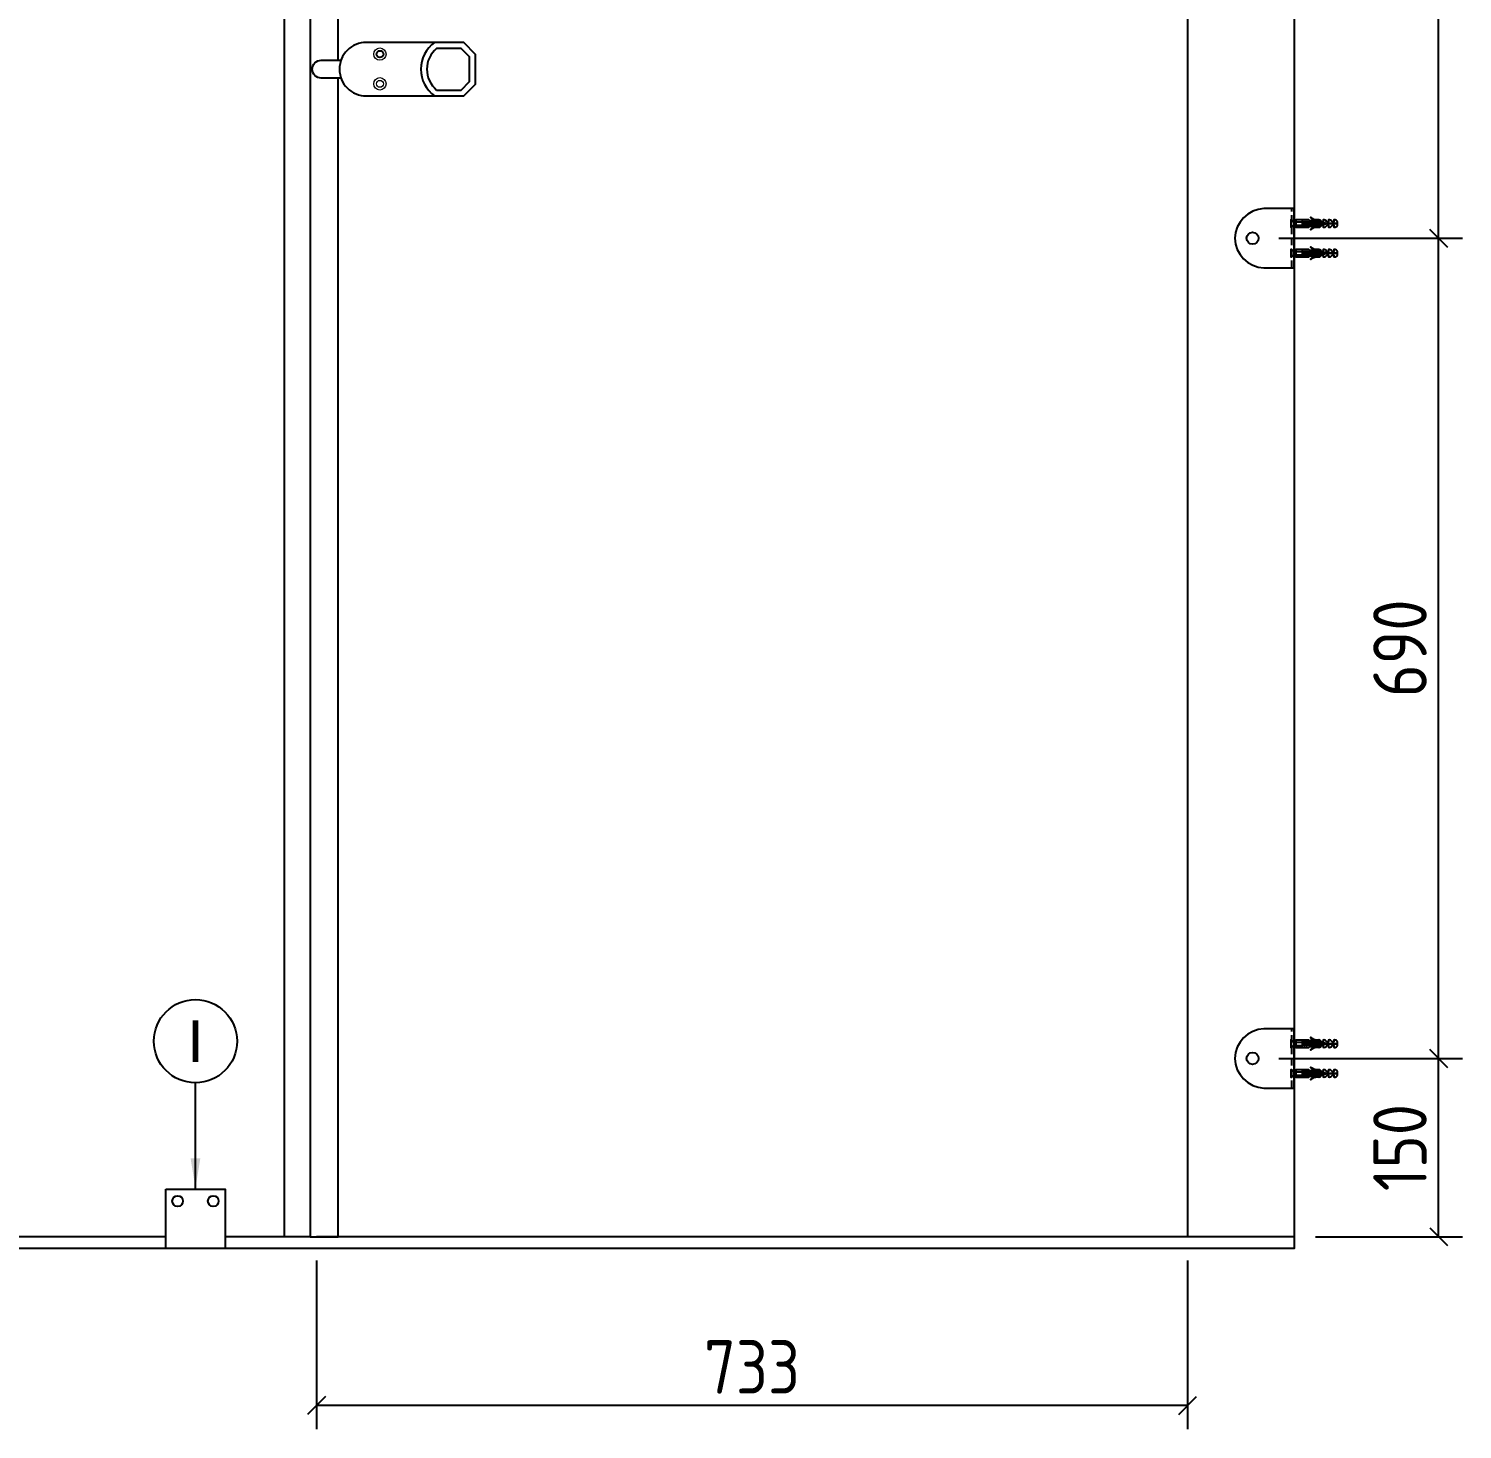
# Model space of a CAD drawing. Header units: inches. Extents: x 129892 to 140765, y 18172 to 24435.
# Drawn here: x 137543 to 138750, y 18292 to 19471 of the extents above; entities that cross this region are included whole.
import ezdxf

# ---------------------------------------------------------------- set-up
doc = ezdxf.new("R2010")
doc.units = ezdxf.units.IN
doc.header["$MEASUREMENT"] = 0
doc.header["$PDMODE"] = 66
doc.linetypes.add('DASHED2', pattern=[9.525, 6.35, -3.175])
doc.styles.add('EXCELSIOR', font='dim.shx', dxfattribs={"height": 45})
doc.styles.add('JD', font='dim.shx', dxfattribs={"height": 35})
doc.dimstyles.new('EXCELSIOR', dxfattribs={"dimtxt": 50, "dimasz": 15, "dimexe": 20, "dimexo": 20, "dimgap": 10, "dimtad": 1, "dimdec": 0, "dimtxsty": 'EXCELSIOR', "dimblk": 'OBLIQUE', "dimcen": 2.5, "dimclrd": 1, "dimclre": 1, "dimclrt": 1, "dimadec": 0, "dimazin": 0, "dimtfac": 1, "dimtdec": 0, "dimtofl": 0, "dimtmove": 0, "dimatfit": 3, "dimfxl": 0, "dimlwd": 25, "dimarcsym": 0})
doc.dimstyles.new('JD DIM', dxfattribs={"dimtxt": 50, "dimasz": 15, "dimexe": 20, "dimexo": 20, "dimgap": 10, "dimtad": 1, "dimdec": 0, "dimtxsty": 'JD', "dimblk": 'OBLIQUE', "dimcen": 2.5, "dimclrd": 1, "dimclre": 1, "dimclrt": 1, "dimadec": 0, "dimazin": 0, "dimtfac": 1, "dimtdec": 0, "dimtofl": 0, "dimtmove": 0, "dimatfit": 3, "dimfxl": 0, "dimlwd": 25, "dimarcsym": 0})

# ---------------------------------------------------------------- blocks, each defined once
blk = doc.blocks.new('_OBLIQUE')
at = {"color": 0, "linetype": 'ByBlock'}
blk.add_line((-0.5, -0.5), (0.5, 0.5), dxfattribs=at)
blk = doc.blocks.new('*D157')
at = {"color": 1, "lineweight": -2}
for p, q in [((137785.6, 18434.4), (137785.6, 18292.4)), ((138518.6, 18434.4), (138518.6, 18292.4))]:
    blk.add_line(p, q, dxfattribs=at)
at = {"color": 1, "lineweight": 25}
blk.add_line((138518.6, 18312.4), (137785.6, 18312.4), dxfattribs=at)
at = {"layer": 'Defpoints', "color": 0}
for p in [(137785.6, 18454.4), (138518.6, 18454.4), (137785.6, 18312.4)]:
    blk.add_point(p, dxfattribs=at)
at = {"color": 1, "lineweight": 25, "xscale": 15, "yscale": 15, "zscale": 15, "rotation": 180}
blk.add_blockref('_OBLIQUE', (137785.6, 18312.4), dxfattribs=at)
at = {"color": 1, "lineweight": 25, "xscale": 15, "yscale": 15, "zscale": 15}
blk.add_blockref('_OBLIQUE', (138518.6, 18312.4), dxfattribs=at)
at = {"color": 1, "insert": (138152.1, 18344.9), "char_height": 45, "attachment_point": 5, "style": 'EXCELSIOR'}
blk.add_mtext('733', dxfattribs=at)
blk = doc.blocks.new('*D158')
at = {"color": 1, "lineweight": -2}
for p, q in [((138595.3, 18604.4), (138749.8, 18604.4)), ((138626.3, 18454.4), (138749.8, 18454.4))]:
    blk.add_line(p, q, dxfattribs=at)
at = {"color": 1, "lineweight": 25}
blk.add_line((138729.8, 18454.4), (138729.8, 18604.4), dxfattribs=at)
at = {"layer": 'Defpoints', "color": 0}
for p in [(138575.3, 18604.4), (138729.8, 18604.4), (138606.3, 18454.4)]:
    blk.add_point(p, dxfattribs=at)
at = {"color": 1, "lineweight": 25, "xscale": 15, "yscale": 15, "zscale": 15}
for p, rotation in [((138729.8, 18604.4), 90), ((138729.8, 18454.4), 270)]:
    blk.add_blockref('_OBLIQUE', p, dxfattribs=dict(at, rotation=rotation))
at = {"color": 1, "insert": (138697.3, 18529.4), "char_height": 45, "attachment_point": 5, "rotation": 90, "style": 'EXCELSIOR'}
blk.add_mtext('150', dxfattribs=at)
blk = doc.blocks.new('*D163')
at = {"color": 1, "lineweight": -2}
for p, q in [((138595.3, 19294.4), (138749.8, 19294.4)), ((138595.3, 18604.4), (138749.8, 18604.4))]:
    blk.add_line(p, q, dxfattribs=at)
at = {"color": 1, "lineweight": 25}
blk.add_line((138729.8, 18604.4), (138729.8, 19294.4), dxfattribs=at)
at = {"layer": 'Defpoints', "color": 0}
for p in [(138575.3, 19294.4), (138729.8, 19294.4), (138575.3, 18604.4)]:
    blk.add_point(p, dxfattribs=at)
at = {"color": 1, "lineweight": 25, "xscale": 15, "yscale": 15, "zscale": 15}
for p, rotation in [((138729.8, 19294.4), 90), ((138729.8, 18604.4), 270)]:
    blk.add_blockref('_OBLIQUE', p, dxfattribs=dict(at, rotation=rotation))
at = {"color": 1, "insert": (138697.3, 18949.4), "char_height": 45, "attachment_point": 5, "rotation": 90, "style": 'EXCELSIOR'}
blk.add_mtext('690', dxfattribs=at)
blk = doc.blocks.new('*D164')
at = {"color": 1, "lineweight": -2}
for p, q in [((138595.3, 19984.4), (138749.8, 19984.4)), ((138595.3, 19294.4), (138749.8, 19294.4))]:
    blk.add_line(p, q, dxfattribs=at)
at = {"color": 1, "lineweight": 25}
blk.add_line((138729.8, 19294.4), (138729.8, 19984.4), dxfattribs=at)
at = {"layer": 'Defpoints', "color": 0}
for p in [(138575.3, 19984.4), (138729.8, 19984.4), (138575.3, 19294.4)]:
    blk.add_point(p, dxfattribs=at)
at = {"color": 1, "lineweight": 25, "xscale": 15, "yscale": 15, "zscale": 15}
for p, rotation in [((138729.8, 19984.4), 90), ((138729.8, 19294.4), 270)]:
    blk.add_blockref('_OBLIQUE', p, dxfattribs=dict(at, rotation=rotation))
at = {"color": 1, "insert": (138697.3, 19639.4), "char_height": 45, "attachment_point": 5, "rotation": 90, "style": 'EXCELSIOR'}
blk.add_mtext('690', dxfattribs=at)
blk = doc.blocks.new('A$C50743CB1')
blk.add_lwpolyline([(16.7, 7.9, 0.247638), (22.8, 10.5), (22.4, 10.8, -0.24938), (16.7, 8.4, 0.369054), (13.7, 7.3, -0.279225), (13.2, 6.9), (12.2, 6.9), (12.2, 8.4, 0.369054), (9.2, 7.3, -0.279225), (8.7, 6.9), (7.7, 6.9), (7.7, 8.4, 0.369054), (4.7, 7.3, -0.279225), (4.2, 6.9), (3.2, 6.9), (3.2, 8.4, 0.569838), (0, 5.7), (27.9, 5.7), (27.9, 5.1), (0, 5.1, 0.569838), (3.2, 2.4), (3.2, 3.9), (4.2, 3.9, -0.279225), (4.7, 3.6, 0.369054), (7.7, 2.4), (7.7, 3.9), (8.7, 3.9, -0.279225), (9.2, 3.6, 0.369054), (12.2, 2.4), (12.2, 3.9), (13.2, 3.9, -0.279225), (13.7, 3.6, 0.369054), (16.7, 2.4, -0.24938), (22.4, 0), (22.8, 0.3, 0.247638), (16.7, 2.9), (16.7, 3.9), (18, 3.9, -0.279225), (18.6, 3.6, 0.369054), (21.5, 2.4), (21.5, 3.1), (23.3, 3.1), (24.1, 2.3), (35, 2.3), (35, 8.5), (24.1, 8.5), (23.3, 7.7), (21.5, 7.7), (21.5, 8.4, 0.369054), (18.6, 7.3, -0.279225), (18, 6.9), (16.7, 6.9)], format="xyb", close=True)
blk = doc.blocks.new('A$C604D7AA8')
for p, q in [((3.3, 24.2), (7.6, 24.9)), ((7.6, 24.9), (3.3, 24.2)), ((4, 24.8), (3.3, 24.2)), ((3.3, 24.2), (4, 23.9)), ((4.5, 26.7), (3.8, 26.1)), ((7, 26.6), (3.8, 26.1)), ((3.8, 26.1), (4.3, 25.8)), ((4, 24.8), (4.3, 25.8)), ((4, 24.8), (6.7, 25.2)), ((4, 24.8), (6.7, 25.2)), ((4, 23.9), (6.8, 24.3)), ((6.8, 24.3), (4, 23.9)), ((5.1, 28.6), (4.3, 28)), ((5.9, 28.3), (4.3, 28)), ((4.3, 28), (4.8, 27.7)), ((6.5, 26.1), (4.3, 25.8)), ((4.6, 26.7), (4.8, 27.7)), ((4.6, 26.7), (6.2, 27)), ((4.6, 26.7), (6.2, 27)), ((5.9, 28.3), (4.8, 27.7)), ((5.1, 28.6), (5.4, 29.9)), ((5.1, 28.6), (5.9, 28.3)), ((6.2, 27), (5.4, 29.9)), ((6.2, 27), (7, 26.6)), ((7, 26.6), (6.5, 26.1)), ((6.7, 25.2), (6.5, 26.1)), ((6.7, 25.2), (7.6, 24.9)), ((7.6, 24.9), (6.8, 24.3)), ((6.8, 23.4), (6.8, 24.3)), ((4, 23), (3.2, 22.4)), ((7.6, 23), (3.2, 22.4)), ((3.2, 22.4), (7.6, 23)), ((3.2, 22.4), (4, 22.1)), ((3.2, 18.7), (7.6, 19.4)), ((7.6, 19.4), (3.2, 18.7)), ((4, 19.3), (3.2, 18.7)), ((3.2, 18.7), (4, 18.4)), ((3.3, 20.6), (7.6, 21.2)), ((7.6, 21.2), (3.3, 20.6)), ((4, 21.1), (3.3, 20.6)), ((3.3, 20.6), (4, 20.2)), ((3.3, 16.9), (7.6, 17.5)), ((7.6, 17.5), (3.3, 16.9)), ((4, 17.5), (3.3, 16.9)), ((3.3, 16.9), (4, 16.6)), ((3.3, 15.1), (7.6, 15.7)), ((7.6, 15.7), (3.3, 15.1)), ((4, 15.7), (3.3, 15.1)), ((3.3, 15.1), (4, 14.7)), ((3.3, 13.2), (7.6, 13.9)), ((7.6, 13.9), (3.3, 13.2)), ((4, 13.8), (3.3, 13.2)), ((3.3, 13.2), (4, 12.9)), ((3.3, 11.4), (7.6, 12.1)), ((7.6, 12.1), (3.3, 11.4)), ((4, 23), (4, 23.9)), ((4, 23), (6.8, 23.4)), ((6.8, 22.5), (4, 22.1)), ((4, 21.1), (4, 22.1)), ((4, 21.1), (6.8, 21.5)), ((4, 21.1), (6.8, 21.5)), ((6.8, 20.6), (4, 20.2)), ((4, 19.3), (4, 20.2)), ((4, 19.3), (6.8, 19.7)), ((4, 19.3), (6.8, 19.7)), ((6.8, 18.8), (4, 18.4)), ((6.8, 18.8), (4, 18.4)), ((4, 17.5), (4, 18.4)), ((4, 17.5), (6.8, 17.9)), ((4, 17.5), (6.8, 17.9)), ((6.8, 17), (4, 16.6)), ((4, 15.7), (4, 16.6)), ((4, 15.7), (6.8, 16.1)), ((4, 15.7), (6.8, 16.1)), ((6.8, 15.1), (4, 14.7)), ((6.8, 15.1), (4, 14.7)), ((4, 13.8), (4, 14.7)), ((4, 13.8), (6.8, 14.2)), ((6.8, 13.3), (4, 12.9)), ((4, 12), (4, 12.9)), ((4, 12), (6.8, 12.4)), ((4, 12), (6.8, 12.4)), ((6.8, 23.4), (7.6, 23)), ((7.6, 23), (6.8, 22.5)), ((6.8, 22.5), (6.8, 21.5)), ((6.8, 21.5), (7.6, 21.2)), ((7.6, 21.2), (6.8, 20.6)), ((6.8, 19.7), (6.8, 20.6)), ((6.8, 19.7), (7.6, 19.4)), ((7.6, 19.4), (6.8, 18.8)), ((6.8, 17.9), (6.8, 18.8)), ((6.8, 17.9), (7.6, 17.5)), ((7.6, 17.5), (6.8, 17)), ((6.8, 17), (6.8, 16.1)), ((6.8, 16.1), (7.6, 15.7)), ((7.6, 15.7), (6.8, 15.1)), ((6.8, 15.1), (6.8, 14.2)), ((6.8, 14.2), (7.6, 13.9)), ((7.6, 13.9), (6.8, 13.3)), ((6.8, 12.4), (6.8, 13.3)), ((6.8, 12.4), (7.6, 12.1)), ((7.6, 12.1), (6.8, 11.5)), ((3.2, 9.6), (7.6, 10.2)), ((7.6, 10.2), (3.2, 9.6)), ((4, 10.2), (3.2, 9.6)), ((3.2, 9.6), (4, 9.3)), ((4, 12), (3.3, 11.4)), ((3.3, 11.4), (4, 11.1)), ((6.8, 11.5), (4, 11.1)), ((6.8, 11.5), (4, 11.1)), ((4, 10.2), (4, 11.1)), ((4, 10.2), (6.8, 10.6)), ((4, 10.2), (6.8, 10.6)), ((6.8, 9.7), (4, 9.3)), ((4, 1.5), (4, 9.3)), ((6.8, 10.6), (6.8, 11.5)), ((6.8, 10.6), (7.6, 10.2)), ((7.6, 10.2), (6.8, 9.7)), ((6.8, 1.5), (6.8, 9.7)), ((3.9, 0), (2, 0)), ((7, 0), (3.9, 0)), ((8.8, 0), (7, 0))]:
    blk.add_line(p, q)
blk.add_lwpolyline([(4, 1.5), (2, 0), (8.8, 0), (6.8, 1.5)])
at = {"rotation": 270}
blk.add_blockref('A$C50743CB1', (0, 39), dxfattribs=at)
blk = doc.blocks.new('A$C5E75539C')
for points in [[(11.5, 0), (35.6, 0, 0.198912), (36.3, 0.3), (45.7, 9.7, 0.198912), (46, 10.4), (46, 34.6, 0.198912), (45.7, 35.3), (36.3, 44.7, 0.198912), (35.6, 45), (11.5, 45, 0.511111)], [(13.2, 5), (33.9, 5), (41, 12.1), (41, 32.9), (33.9, 40), (13.2, 40, 0.468987)]]:
    blk.add_lwpolyline(points, format="xyb", close=True)
blk = doc.blocks.new('A$C75FD326A')
for points in [[(117.5, 45), (45.5, 45, 0.414214), (23, 22.5), (23, 22.5, 0.414214), (45.5, 0), (117.5, 0)], [(8.5, 15), (7.5, 15, -0.414214), (0, 22.5), (0, 22.5, -0.414214), (7.5, 30), (8.5, 30)]]:
    blk.add_lwpolyline(points, format="xyb")
for points in [[(7.5, 30), (24.3, 30)], [(24.3, 15), (7.5, 15)]]:
    blk.add_lwpolyline(points)
at = {"color": 7, "linetype": 'Continuous', "lineweight": 15}
for centre, radius in [((57, 35.2), 5.2), ((57, 35.2), 2.9), ((57, 10.2), 5.2), ((57, 10.2), 2.9)]:
    blk.add_circle(centre, radius, dxfattribs=at)
blk.add_circle((57, 35.2), 2.9)
blk.add_blockref('A$C5E75539C', (91.5, 0))
blk = doc.blocks.new('A$C0D5461B3')
at = {"color": 251, "linetype": 'DASHED2'}
blk.add_line((2, 50), (2, 0), dxfattribs=at)
blk.add_lwpolyline([(0, 0), (25.5, 0, 0.387487), (50, 25), (50, 25, 0.387487), (25.5, 50), (0, 50)], format="xyb", close=True)
blk.add_circle((35, 25), 5)

msp = doc.modelspace()

# ---------------------------------------------------------------- linework, layer by layer
for points in [[(138608.3, 21094.4), (138608.3, 18444.4), (135648.8, 18444.4)], [(138608.3, 20804.4), (138608.3, 18474.4)], [(137803.8, 19444.1), (137803.8, 20454.4), (137780.3, 20454.4), (137780.3, 18454.4), (137803.8, 18454.4), (137803.8, 19429.1)], [(137785.6, 20454.4), (138518.6, 20454.4), (138518.6, 18454.4), (137785.6, 18454.4)], [(137658.8, 18454.4), (137420.3, 18454.4)], [(137758.8, 18454.4), (137708.8, 18454.4)], [(138608.3, 18454.4), (138518.6, 18454.4)]]:
    msp.add_lwpolyline(points)
for points in [[(137780.3, 18454.4), (137758.8, 18454.4), (137758.8, 20454.4), (137780.3, 20454.4)], [(137658.8, 18494.4), (137708.8, 18494.4), (137708.8, 18444.4), (137658.8, 18444.4)]]:
    msp.add_lwpolyline(points, close=True)
at = {"color": 122}
msp.add_circle((137683.8, 18618.9), 35, dxfattribs=at)
for centre in [(137668.8, 18484.4), (137698.8, 18484.4)]:
    msp.add_circle(centre, 4.5)

# ---------------------------------------------------------------- block references
msp.add_blockref('A$C75FD326A', (137782, 19414.1))
for name, p, rotation in [('A$C0D5461B3', (138608.3, 19319.4), 180), ('A$C604D7AA8', (138605.8, 19312.2), 270), ('A$C604D7AA8', (138605.8, 19287.2), 270), ('A$C0D5461B3', (138608.3, 18629.4), 180), ('A$C604D7AA8', (138605.8, 18622.2), 270), ('A$C604D7AA8', (138605.8, 18597.2), 270)]:
    msp.add_blockref(name, p, dxfattribs=dict(rotation=rotation))

# ---------------------------------------------------------------- texts
at = {"insert": (137683.8, 18618.9), "char_height": 35, "width": 100, "attachment_point": 5, "style": 'JD'}
msp.add_mtext('{\\fArial|b0|i0|c0|p34;\\C122;I}', dxfattribs=at)

# ---------------------------------------------------------------- dimensions: what is measured, and where the dimension line sits
for base, p1, p2, picture, middle in [((138729.8, 19984.4), (138575.3, 19294.4), (138575.3, 19984.4), '*D164', (138697.3, 19639.4)), ((138729.8, 19294.4), (138575.3, 18604.4), (138575.3, 19294.4), '*D163', (138697.3, 18949.4)), ((138729.8, 18604.4), (138606.3, 18454.4), (138575.3, 18604.4), '*D158', (138697.3, 18529.4))]:
    dim = msp.add_linear_dim(base=base, p1=p1, p2=p2, angle=90, dimstyle='EXCELSIOR')
    dim.commit()
    dim.dimension.update_dxf_attribs({"geometry": picture, "text_midpoint": middle})
dim = msp.add_linear_dim(base=(137785.6, 18312.4), p1=(138518.6, 18454.4), p2=(137785.6, 18454.4), dimstyle='EXCELSIOR')
dim.commit()
dim.dimension.update_dxf_attribs({"geometry": '*D157', "text_midpoint": (138152.1, 18344.9)})

# ---------------------------------------------------------------- leaders
at = {"color": 122}
msp.add_leader([(137683.8, 18495.4), (137683.8, 18583.9)], dimstyle='JD DIM', override={"dimasz": 25, "dimgap": 10, "dimtad": 0, "dimclrd": 122, "dimfxl": 4}, dxfattribs=at)

doc.saveas('drawing.dxf')
